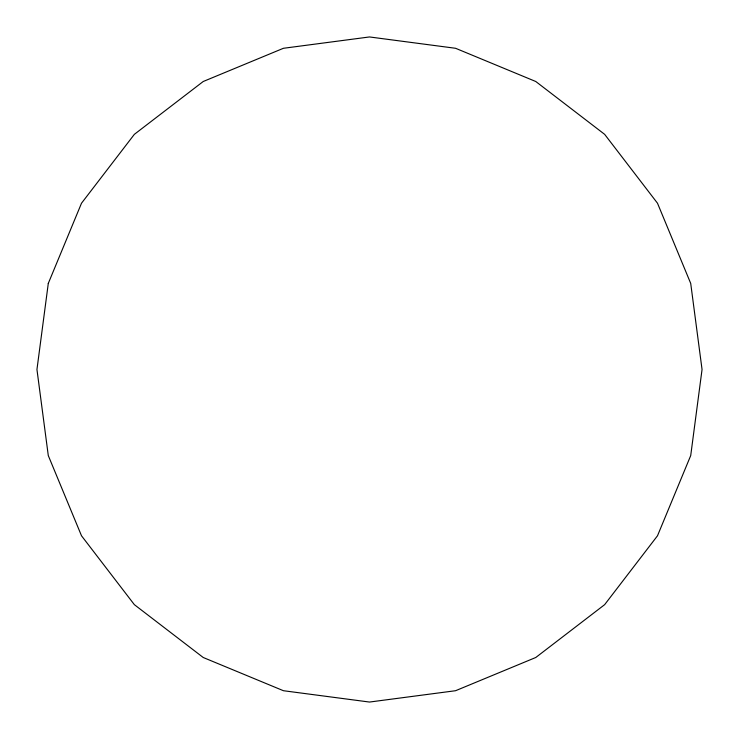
<?xml version="1.0" encoding="UTF-8"?>
<svg xmlns="http://www.w3.org/2000/svg" width="739" height="739" viewBox="0 0 739 739"><rect width="100%" height="100%" fill="white"/><g stroke="black" fill="none" stroke-linecap="round" stroke-linejoin="round"><path stroke-width="1.11" d="M48.284 283.434L36.95 369.5L48.284 455.566L81.502 535.775L134.35 604.65L203.225 657.498L283.434 690.716L369.5 702.05L455.566 690.716L535.775 657.498L604.65 604.65L657.498 535.775L690.716 455.566L702.05 369.5L690.716 283.434L657.498 203.225L604.65 134.35L535.775 81.502L455.566 48.284L369.5 36.95L283.434 48.284L203.225 81.502L134.35 134.35L81.502 203.225L48.284 283.434"/></g></svg>
